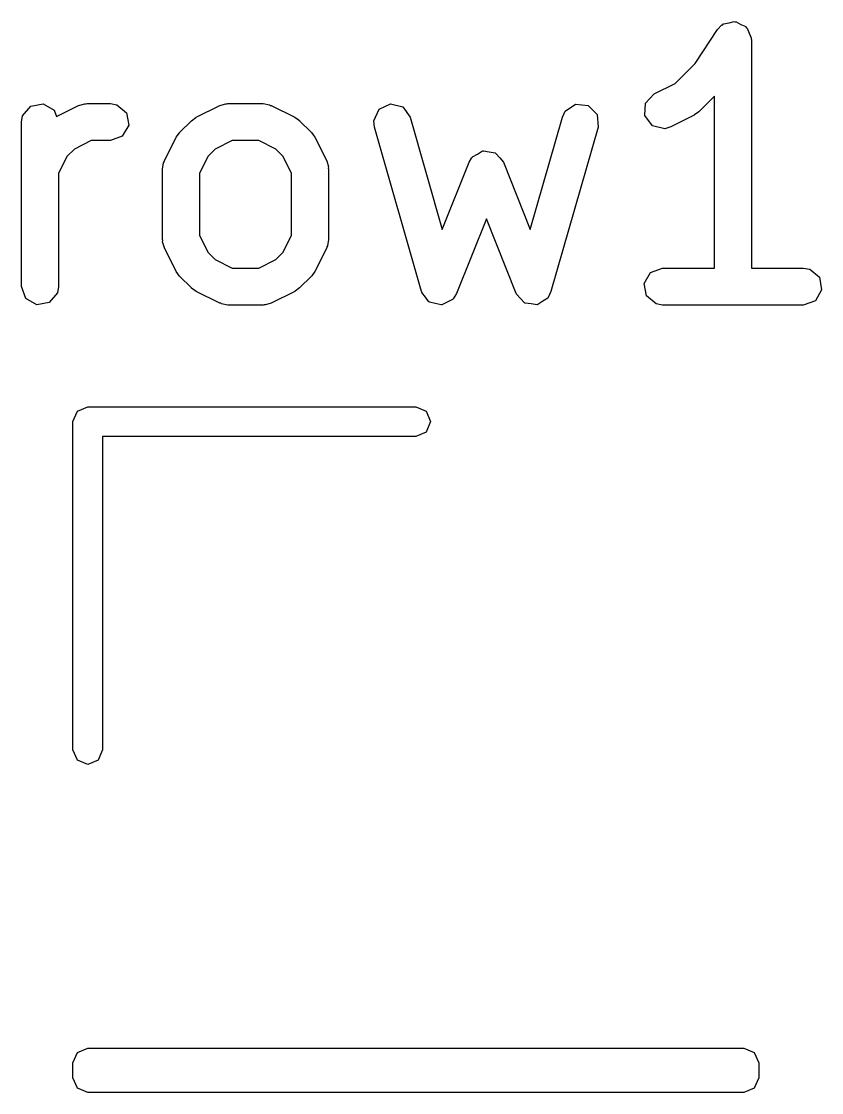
# Model space of a CAD drawing. Extents: x 128.4 to 208.6, y -114.5 to -26.6.
# Drawn here: x 205.401 to 208.645, y -56.89 to -52.547 of the extents above; entities that cross this region are included whole.
import ezdxf

# ---------------------------------------------------------------- set-up
doc = ezdxf.new("R2010")
doc.units = 0
doc.layers.add('BLACK', color=7, linetype='CONTINUOUS')

msp = doc.modelspace()

# ---------------------------------------------------------------- linework, layer by layer
at = {"layer": 'BLACK', "linetype": 'CONTINUOUS'}
for p, q in [((208.132, -52.7175), (208.223, -52.5808)), ((208.223, -52.5808), (208.241, -52.5619)), ((208.241, -52.5619), (208.245, -52.5607)), ((208.245, -52.5607), (208.248, -52.5574)), ((208.248, -52.5574), (208.27, -52.5536)), ((208.27, -52.5536), (208.291, -52.5475)), ((208.291, -52.5475), (208.294, -52.5493)), ((208.294, -52.5493), (208.299, -52.5485)), ((208.299, -52.5485), (208.318, -52.5594)), ((208.318, -52.5594), (208.338, -52.5681)), ((208.338, -52.5681), (208.339, -52.572)), ((208.339, -52.572), (208.343, -52.5742)), ((208.343, -52.5742), (208.351, -52.5946)), ((208.351, -52.5946), (208.36, -52.6141)), ((208.36, -52.6141), (208.359, -52.6183)), ((208.359, -52.6183), (208.361, -52.6224)), ((208.361, -52.6224), (208.361, -53.5474)), ((208.051, -52.7988), (208.132, -52.7175)), ((207.966, -52.841), (208.051, -52.7988)), ((207.931, -52.8783), (207.966, -52.841)), ((205.406, -52.9301), (205.439, -52.8908)), ((205.439, -52.8908), (205.489, -52.8819)), ((205.489, -52.8819), (205.534, -52.9075)), ((205.543, -52.9336), (205.633, -52.8886)), ((205.633, -52.8886), (205.658, -52.8812)), ((205.658, -52.8812), (205.662, -52.8822)), ((205.662, -52.8822), (205.667, -52.8807)), ((205.667, -52.8807), (205.762, -52.8807)), ((205.762, -52.8807), (205.788, -52.8852)), ((205.788, -52.8852), (205.827, -52.9182)), ((206.109, -52.9363), (206.205, -52.8886)), ((206.205, -52.8886), (206.23, -52.8812)), ((206.23, -52.8812), (206.234, -52.8822)), ((206.234, -52.8822), (206.238, -52.8807)), ((206.238, -52.8807), (206.381, -52.8807)), ((206.381, -52.8807), (206.407, -52.8852)), ((206.407, -52.8852), (206.41, -52.8881)), ((206.41, -52.8881), (206.414, -52.8886)), ((206.414, -52.8886), (206.51, -52.9363)), ((206.851, -52.9036), (206.897, -52.8811)), ((206.897, -52.8811), (206.947, -52.8936)), ((207.606, -52.9117), (207.648, -52.883)), ((207.648, -52.883), (207.699, -52.8883)), ((207.699, -52.8883), (207.735, -52.9251)), ((207.928, -52.9295), (207.931, -52.8783)), ((208.211, -52.8511), (208.148, -52.9135)), ((208.211, -53.5474), (208.211, -52.8511)), ((205.401, -52.9557), (205.406, -52.9301)), ((205.534, -52.9075), (205.543, -52.9336)), ((205.827, -52.9182), (205.836, -52.9687)), ((206.83, -52.9504), (206.851, -52.9036)), ((206.947, -52.8936), (206.977, -52.9351)), ((207.595, -52.9351), (207.606, -52.9117)), ((207.735, -52.9251), (207.739, -52.9763)), ((207.959, -52.9707), (207.928, -52.9295)), ((208.129, -52.9276), (208.034, -52.9752)), ((208.13, -52.9264), (208.129, -52.9276)), ((208.148, -52.9135), (208.13, -52.9264)), ((205.401, -53.6224), (205.401, -52.9557)), ((205.836, -52.9687), (205.81, -53.0132)), ((206.042, -52.9979), (206.09, -52.9503)), ((206.09, -52.9503), (206.108, -52.9374)), ((206.108, -52.9374), (206.109, -52.9363)), ((206.51, -52.9363), (206.528, -52.9496)), ((206.528, -52.9496), (206.529, -52.9503)), ((206.529, -52.9503), (206.577, -52.9979)), ((206.833, -52.9763), (206.83, -52.9504)), ((207.023, -53.643), (206.833, -52.9763)), ((206.977, -52.9351), (207.107, -53.3908)), ((207.464, -53.3908), (207.595, -52.9351)), ((207.739, -52.9763), (207.548, -53.643)), ((208.009, -52.9826), (207.959, -52.9707)), ((208.034, -52.9752), (208.009, -52.9826)), ((205.81, -53.0132), (205.762, -53.0307)), ((205.981, -53.1126), (206.028, -53.0174)), ((206.028, -53.0174), (206.042, -52.9994)), ((206.042, -52.9994), (206.042, -52.9979)), ((206.577, -52.9979), (206.59, -53.0163)), ((206.59, -53.0163), (206.591, -53.0174)), ((206.591, -53.0174), (206.639, -53.1126)), ((205.616, -53.065), (205.585, -53.0954)), ((205.684, -53.0307), (205.616, -53.065)), ((205.762, -53.0307), (205.684, -53.0307)), ((206.187, -53.065), (206.157, -53.0954)), ((206.256, -53.0307), (206.187, -53.065)), ((206.363, -53.0307), (206.256, -53.0307)), ((206.432, -53.065), (206.363, -53.0307)), ((206.462, -53.0954), (206.432, -53.065)), ((205.585, -53.0954), (205.551, -53.1639)), ((206.157, -53.0954), (206.123, -53.1639)), ((206.496, -53.1639), (206.462, -53.0954)), ((207.216, -53.1183), (207.226, -53.1025)), ((207.226, -53.1025), (207.227, -53.0998)), ((207.227, -53.0998), (207.228, -53.099)), ((207.228, -53.099), (207.23, -53.0962)), ((207.23, -53.0962), (207.25, -53.0851)), ((207.25, -53.0851), (207.27, -53.0728)), ((207.27, -53.0728), (207.273, -53.0731)), ((207.273, -53.0731), (207.275, -53.072)), ((207.275, -53.072), (207.298, -53.0767)), ((207.298, -53.0767), (207.321, -53.0801)), ((207.321, -53.0801), (207.323, -53.0819)), ((207.323, -53.0819), (207.325, -53.0824)), ((207.325, -53.0824), (207.34, -53.1009)), ((207.34, -53.1009), (207.355, -53.1183)), ((205.973, -53.1462), (205.977, -53.1205)), ((205.973, -53.4319), (205.973, -53.1462)), ((205.977, -53.1205), (205.98, -53.1171)), ((205.98, -53.1171), (205.981, -53.1126)), ((206.639, -53.1126), (206.646, -53.1376)), ((206.646, -53.1376), (206.645, -53.142)), ((206.645, -53.142), (206.646, -53.1462)), ((206.646, -53.1462), (206.646, -53.4319)), ((207.107, -53.3908), (207.216, -53.1183)), ((207.355, -53.1183), (207.464, -53.3908)), ((205.551, -53.1639), (205.551, -53.6224)), ((206.123, -53.1639), (206.123, -53.4142)), ((206.496, -53.4142), (206.496, -53.1639)), ((207.286, -53.3481), (207.165, -53.6502)), ((207.407, -53.6502), (207.286, -53.3481)), ((205.974, -53.4361), (205.973, -53.4319)), ((205.973, -53.4405), (205.974, -53.4361)), ((205.981, -53.4654), (205.973, -53.4405)), ((206.123, -53.4142), (206.157, -53.4827)), ((206.462, -53.4827), (206.496, -53.4142)), ((206.646, -53.4319), (206.642, -53.4576)), ((206.028, -53.5607), (205.981, -53.4654)), ((206.157, -53.4827), (206.187, -53.5131)), ((206.432, -53.5131), (206.462, -53.4827)), ((206.639, -53.4654), (206.591, -53.5607)), ((206.642, -53.4576), (206.639, -53.461)), ((206.639, -53.461), (206.639, -53.4654)), ((206.187, -53.5131), (206.256, -53.5474)), ((206.363, -53.5474), (206.432, -53.5131)), ((206.029, -53.5618), (206.028, -53.5607)), ((206.042, -53.5802), (206.029, -53.5618)), ((206.09, -53.6278), (206.042, -53.5802)), ((206.256, -53.5474), (206.363, -53.5474)), ((206.577, -53.5802), (206.529, -53.6278)), ((206.578, -53.5787), (206.577, -53.5802)), ((206.591, -53.5607), (206.578, -53.5787)), ((207.926, -53.6094), (207.952, -53.5649)), ((207.952, -53.5649), (208, -53.5474)), ((208, -53.5474), (208.211, -53.5474)), ((208.361, -53.5474), (208.571, -53.5474)), ((208.571, -53.5474), (208.597, -53.5519)), ((208.597, -53.5519), (208.636, -53.5849)), ((208.636, -53.5849), (208.645, -53.6354)), ((205.419, -53.6706), (205.401, -53.6224)), ((205.551, -53.6224), (205.547, -53.648)), ((206.091, -53.6285), (206.09, -53.6278)), ((206.109, -53.6418), (206.091, -53.6285)), ((206.529, -53.6278), (206.511, -53.6407)), ((207.935, -53.6599), (207.926, -53.6094)), ((205.463, -53.6962), (205.419, -53.6706)), ((205.547, -53.648), (205.514, -53.6873)), ((206.205, -53.6895), (206.109, -53.6418)), ((206.51, -53.6418), (206.414, -53.6895)), ((206.511, -53.6407), (206.51, -53.6418)), ((207.024, -53.6442), (207.023, -53.643)), ((207.024, -53.6458), (207.024, -53.6442)), ((207.039, -53.6649), (207.024, -53.6458)), ((207.053, -53.6845), (207.039, -53.6649)), ((207.15, -53.6731), (207.149, -53.6745)), ((207.151, -53.6724), (207.15, -53.6731)), ((207.165, -53.6502), (207.151, -53.6724)), ((207.408, -53.6514), (207.407, -53.6502)), ((207.408, -53.653), (207.408, -53.6514)), ((207.425, -53.6704), (207.408, -53.653)), ((207.441, -53.6885), (207.425, -53.6704)), ((207.535, -53.6688), (207.515, -53.6815)), ((207.536, -53.6673), (207.535, -53.6688)), ((207.537, -53.6664), (207.536, -53.6673)), ((207.548, -53.643), (207.537, -53.6664)), ((207.974, -53.6929), (207.935, -53.6599)), ((208.645, -53.6354), (208.62, -53.6798)), ((205.514, -53.6873), (205.463, -53.6962)), ((206.209, -53.69), (206.205, -53.6895)), ((206.212, -53.6929), (206.209, -53.69)), ((206.238, -53.6974), (206.212, -53.6929)), ((206.381, -53.6974), (206.238, -53.6974)), ((206.385, -53.6958), (206.381, -53.6974)), ((206.39, -53.6969), (206.385, -53.6958)), ((206.414, -53.6895), (206.39, -53.6969)), ((207.055, -53.6849), (207.053, -53.6845)), ((207.056, -53.6861), (207.055, -53.6849)), ((207.079, -53.6911), (207.056, -53.6861)), ((207.103, -53.697), (207.079, -53.6911)), ((207.104, -53.6963), (207.103, -53.697)), ((207.106, -53.6966), (207.104, -53.6963)), ((207.127, -53.6851), (207.106, -53.6966)), ((207.149, -53.6745), (207.127, -53.6851)), ((207.442, -53.6887), (207.441, -53.6885)), ((207.443, -53.6898), (207.442, -53.6887)), ((207.468, -53.6923), (207.443, -53.6898)), ((207.492, -53.6958), (207.468, -53.6923)), ((207.493, -53.695), (207.492, -53.6958)), ((207.494, -53.6951), (207.493, -53.695)), ((207.515, -53.6815), (207.494, -53.6951)), ((208, -53.6974), (207.974, -53.6929)), ((208.571, -53.6974), (208, -53.6974)), ((208.62, -53.6798), (208.571, -53.6974)), ((205.61, -54.17), (205.628, -54.1276)), ((205.628, -54.1276), (205.67, -54.11)), ((205.67, -54.11), (207, -54.11)), ((207, -54.11), (207.042, -54.1276)), ((207.042, -54.1276), (207.06, -54.17)), ((205.61, -55.5), (205.61, -54.17)), ((207.06, -54.17), (207.042, -54.2124)), ((207, -54.23), (205.73, -54.23)), ((205.73, -54.23), (205.73, -55.5)), ((207.042, -54.2124), (207, -54.23)), ((205.628, -55.5424), (205.61, -55.5)), ((205.73, -55.5), (205.712, -55.5424)), ((205.67, -55.56), (205.628, -55.5424)), ((205.712, -55.5424), (205.67, -55.56)), ((205.628, -56.7276), (205.67, -56.71)), ((205.67, -56.71), (208.33, -56.71)), ((208.33, -56.71), (208.372, -56.7276)), ((205.61, -56.77), (205.628, -56.7276)), ((208.372, -56.7276), (208.39, -56.77)), ((205.61, -56.83), (205.61, -56.77)), ((208.39, -56.77), (208.39, -56.83)), ((205.628, -56.8724), (205.61, -56.83)), ((208.39, -56.83), (208.372, -56.8724)), ((205.67, -56.89), (205.628, -56.8724)), ((208.372, -56.8724), (208.33, -56.89)), ((208.33, -56.89), (205.67, -56.89))]:
    msp.add_line(p, q, dxfattribs=at)

doc.saveas('drawing.dxf')
